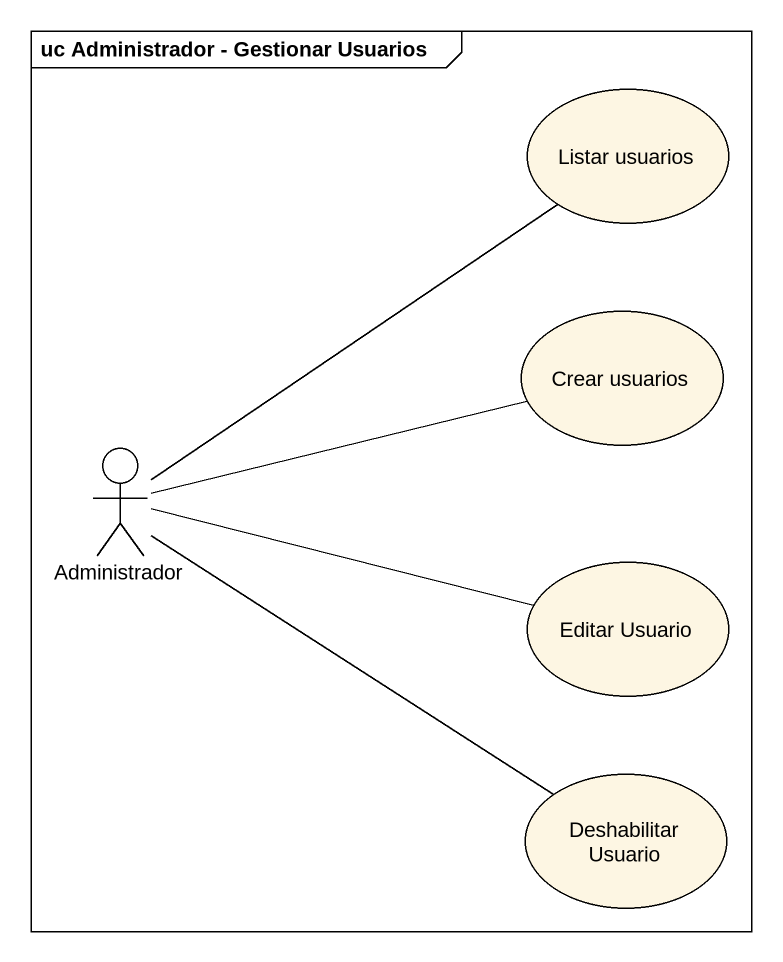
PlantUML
@startuml
mainframe uc Administrador - Gestionar Usuarios
usecase "Listar usuarios" as Listar_usuarios
usecase "Crear usuarios" as Crear_usuarios
actor Administrador
usecase "Editar Usuario" as Editar_Usuario
usecase "Deshabilitar Usuario" as Deshabilitar_Usuario
Administrador -up- Listar_usuarios
Administrador -right- Crear_usuarios
Administrador -right- Editar_Usuario
Administrador -- Deshabilitar_Usuario
@enduml
